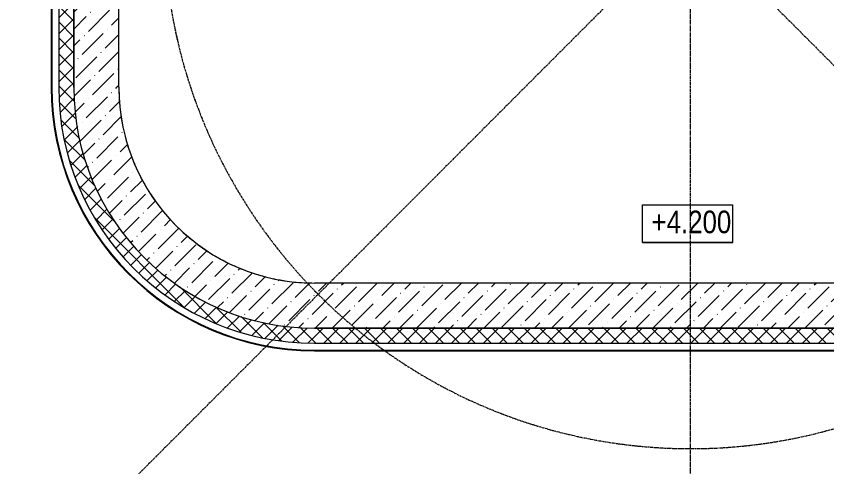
# Model space of a CAD drawing. Header units: millimetres. Extents: x 223 to 147055, y -17460 to 24540.
# Drawn here: x 109978 to 115368, y 9232 to 12224 of the extents above; entities that cross this region are included whole.
import ezdxf

# ---------------------------------------------------------------- set-up
doc = ezdxf.new("R2010")
doc.units = ezdxf.units.MM
doc.linetypes.add('ADSK_Линия сетки', pattern=[21, 12, -3, 3, -3])
for name, color, linetype, lineweight in [('A-AREA', 7, 'Continuous', 9), ('A-WALL', 7, 'Continuous', 9), ('A-WALL-PATT', 7, 'Continuous', 18), ('G-ANNO-DIMS', 7, 'Continuous', 9), ('I-WALL', 7, 'Continuous', 9), ('S-GRID', 7, 'Continuous', 9)]:
    doc.layers.add(name, color=color, linetype=linetype, lineweight=lineweight)
doc.layers.add('A-DETL', color=7, linetype='Continuous', lineweight=9, true_color=0x00a600)
doc.styles.add('GOST Common_I_4', font='ARIALN.TTF', dxfattribs={"height": 125})
pattern_1 = [(45, (0, 0), (42.0948, 154.348), [198.438, -39.688, 1.676, -38.011])]
pattern_2 = [(45, (113640.95, 12729.765), (-53.033, 53.033), []), (135, (113640.95, 12729.765), (-53.033, -53.033), [])]

# ---------------------------------------------------------------- blocks, each defined once
blk = doc.blocks.new('КДП Вышка - КР_rvt-1-2 этаж')
at = {"layer": 'A-WALL-PATT', "lineweight": 15}
h = blk.add_hatch(dxfattribs=at)
h.set_pattern_fill('FP_1', color=256, style=0, pattern_type=2)
h.set_pattern_definition(pattern_1)
h.paths.add_polyline_path([(-3176.2, -977.6), (-2980.5, -977.6), (-2980.5, 719.6), (-3280.5, 719.6), (-3280.5, -977.6)], flags=0)
h = blk.add_hatch(dxfattribs=at)
h.set_pattern_fill('FP_1', color=256, style=0, pattern_type=2)
h.set_pattern_definition(pattern_1)
h.paths.add_polyline_path([(-1680.5, -2577.6), (-1680.5, -2277.6), (-1807.9, -2271.3), (-1934.1, -2252.6), (-2057.9, -2221.6), (-2181.6, -2176.9), (-2293.3, -2124.1), (-2402.7, -2058.5), (-2505.2, -1982.5), (-2599.7, -1896.8), (-2685.4, -1802.3), (-2761.4, -1699.9), (-2829.5, -1585.1), (-2881.5, -1475.1), (-2924.5, -1355), (-2955.5, -1231.2), (-2974.2, -1105), (-2980.5, -977.6), (-3280.5, -977.6), (-3274.4, -1117.1), (-3256.2, -1255.4), (-3226, -1391.7), (-3184, -1524.8), (-3130.6, -1653.8), (-3066.1, -1777.6), (-2991.1, -1895.3), (-2906.2, -2006.1), (-2811.9, -2109), (-2709, -2203.3), (-2598.2, -2288.3), (-2480.5, -2363.3), (-2356.7, -2427.7), (-2227.7, -2481.1), (-2094.6, -2523.1), (-1958.3, -2553.3), (-1820, -2571.5), (-1789.7, -2572.8)], flags=0)
h = blk.add_hatch(dxfattribs=at)
h.set_pattern_fill('FP_1', color=256, style=0, pattern_type=2)
h.set_pattern_definition(pattern_1)
h.paths.add_polyline_path([(-1680.5, -2577.6), (4919.5, -2577.6), (4919.5, -2277.6), (-1680.5, -2277.6)], flags=0)
at = {"layer": 'I-WALL', "lineweight": 15}
for p, q in [((-3280.5, 719.6), (-3280.5, -977.6)), ((-2980.5, -977.6), (-2980.5, 719.6)), ((4619.5, -2277.6), (-1680.5, -2277.6)), ((-1680.5, -2577.6), (4919.5, -2577.6))]:
    blk.add_line(p, q, dxfattribs=at)
for radius in [1600, 1300]:
    blk.add_arc((-1680.5, -977.6), radius, 180, 270, dxfattribs=at)
blk = doc.blocks.new('Высотные отметки - 12х5-516923-2 этаж')
at = {"layer": 'G-ANNO-DIMS'}
for p, q in [((-6, 0), (-6, 5)), ((-6, 5), (6, 5)), ((6, 5), (6, 0)), ((6, 0), (-6, 0))]:
    blk.add_line(p, q, dxfattribs=at)
blk = doc.blocks.new('оси')
at = {"layer": 'S-GRID', "linetype": 'ADSK_Линия сетки'}
for q in [(80436.2, 12921.1), (86612.7, 8288.8), (92851.2, 12859.1)]:
    blk.add_line((86612.7, 19097.7), q, dxfattribs=at)
for radius, start, end in [(6000, 192.09621, 182.95219), (3500, 177.3315, 161.4375)]:
    blk.add_arc((86612.7, 19097.7), radius, start, end, dxfattribs=at)

msp = doc.modelspace()

# ---------------------------------------------------------------- hatches: boundary and pattern name
at = {"layer": 'A-WALL-PATT', "lineweight": 9}
h = msp.add_hatch(dxfattribs=at)
h.set_pattern_fill('FP_14', color=256, style=0, pattern_type=2)
h.set_pattern_definition(pattern_2)
h.paths.add_polyline_path([(110260.4, 11752.2), (110360.4, 11752.2), (110360.4, 13449.4), (110260.4, 13449.4), (110260.4, 11887.5)], flags=0)
h = msp.add_hatch(dxfattribs=at)
h.set_pattern_fill('FP_14', color=256, style=0, pattern_type=2)
h.set_pattern_definition(pattern_2)
h.paths.add_polyline_path([(111960.4, 10052.2), (111960.4, 10152.2), (111821, 10158.2), (111682.6, 10176.5), (111546.3, 10206.7), (111413.2, 10248.6), (111284.3, 10302.1), (111158, 10368.1), (111042.7, 10441.5), (110932, 10526.5), (110829.1, 10620.8), (110734.8, 10723.7), (110649.8, 10834.4), (110574.8, 10952.2), (110510.4, 11076), (110456.9, 11204.9), (110415, 11338), (110384.8, 11474.3), (110366.5, 11612.7), (110360.4, 11752.2), (110260.4, 11752.2), (110266.3, 11611.8), (110283.6, 11472.3), (110312.5, 11334.8), (110352.6, 11200.2), (110403.6, 11069.3), (110465.3, 10943), (110537.3, 10822.3), (110618.9, 10708), (110709.7, 10600.8), (110811.4, 10499.4), (110916.3, 10410.6), (111030.6, 10329), (111151.3, 10257.1), (111277.6, 10195.3), (111408.5, 10144.3), (111543.1, 10104.2), (111680.6, 10075.3), (111820.1, 10058), (111851.2, 10056.7)], flags=0)
h = msp.add_hatch(dxfattribs=at)
h.set_pattern_fill('FP_14', color=256, style=0, pattern_type=2)
h.set_pattern_definition(pattern_2)
h.paths.add_polyline_path([(118436.9, 10052.2), (118705.4, 10052.2), (118705.4, 10152.2), (111960.4, 10152.2), (111960.4, 10052.2), (112891.1, 10052.2)], flags=0)

# ---------------------------------------------------------------- linework, layer by layer
at = {"layer": 'A-AREA'}
for start, end in [(180, 186.0571), (188.0362, 192.1257), (194.4651, 198.2132), (200.6643, 204.3357), (206.7868, 210.5349), (212.8743, 216.9638), (218.9429, 231.0571), (233.0362, 237.1257), (239.4651, 243.2132), (245.6643, 249.3357), (251.7868, 255.5349), (257.8743, 261.9638), (263.9429, 270)]:
    msp.add_arc((111960.4, 11752.2), 1300, start, end, dxfattribs=at)
at = {"layer": 'A-DETL', "color": 7}
msp.add_line((114141.7, 10722), (114742.9, 10722), dxfattribs=at)
at = {"layer": 'A-WALL'}
for p, q in [((110214.4, 13449.4), (110214.4, 11752.2)), ((110260.4, 13449.4), (110260.4, 11752.2)), ((111960.4, 10052.2), (118705.4, 10052.2)), ((111960.4, 10006.2), (118705.4, 10006.2))]:
    msp.add_line(p, q, dxfattribs=at)
for radius in [1746, 1700]:
    msp.add_arc((111960.4, 11752.2), radius, 180, 270, dxfattribs=at)
at = {"layer": 'I-WALL', "lineweight": 18}
for p, q in [((110210.4, 13449.4), (110210.4, 11752.2)), ((110360.4, 11752.2), (110360.4, 13449.4)), ((118705.4, 10152.2), (111960.4, 10152.2)), ((111960.4, 10002.2), (118705.4, 10002.2))]:
    msp.add_line(p, q, dxfattribs=at)
for radius in [1750, 1600]:
    msp.add_arc((111960.4, 11752.2), radius, 180, 270, dxfattribs=at)
at = {"layer": 'S-GRID', "linetype": 'ADSK_Линия сетки'}
msp.add_arc((114460.4, 12852.2), 3500, 177.3315, 161.4375, dxfattribs=at)

# ---------------------------------------------------------------- block references
at = {"lineweight": 5}
msp.add_blockref('КДП Вышка - КР_rvt-1-2 этаж', (113640.9, 12729.8), dxfattribs=at)
at = {"layer": 'G-ANNO-DIMS', "xscale": 49.99999999999998, "yscale": 49.99999999999998, "zscale": 49.99999999999998}
msp.add_blockref('Высотные отметки - 12х5-516923-2 этаж', (114441.6, 10721.9), dxfattribs=at)

# ---------------------------------------------------------------- texts
at = {"layer": 'G-ANNO-DIMS', "lineweight": 18, "insert": (114202.5, 10932.9), "char_height": 150, "width": 573.819, "attachment_point": 1, "line_spacing_factor": 1.022761, "style": 'GOST Common_I_4'}
msp.add_mtext('+4.200', dxfattribs=at)

# ---------------------------------------------------------------- next in the draw order: block references
msp.add_blockref('оси', (27847.8, -6245.5))

doc.saveas('drawing.dxf')
